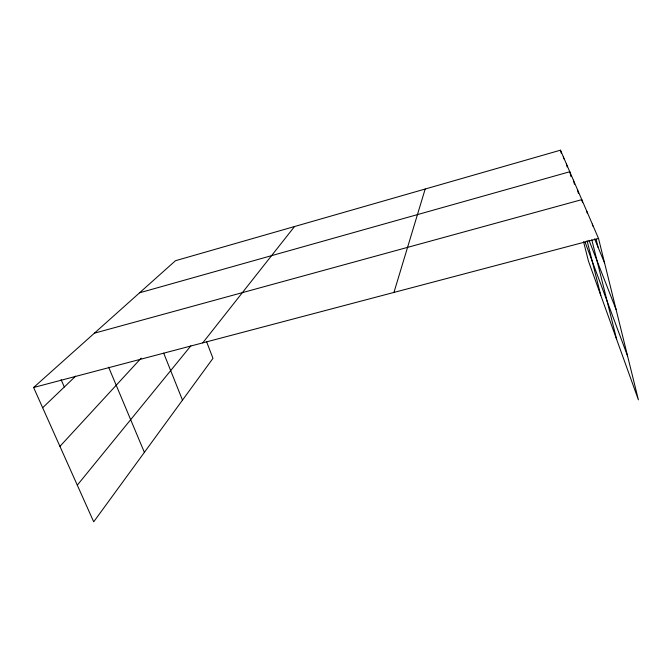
<?xml version="1.0" encoding="UTF-8"?>
<svg xmlns="http://www.w3.org/2000/svg" width="672" height="672" viewBox="0 0 672 672"><rect width="100%" height="100%" fill="white"/><g stroke="black" fill="none" stroke-linecap="round" stroke-linejoin="round"><path stroke-width="1.01" d="M393.952 292.429L425.174 189.025M202.734 342.88L294.538 226.531M77.297 485.15L190.848 345.862M59.942 446.368L141.162 358.151M42.655 407.736L75.642 376.152M206.69 341.989L212.974 358.336L93.702 521.816L33.6 387.5L175.476 260.711L560.482 150.184L598.517 238.451L638.4 399.84L588.428 261.03L583.556 241.71M139.583 292.79L569.772 171.746L570.998 176.627M94.366 333.194L581.792 199.643L582.54 202.642M33.6 387.5L598.517 238.451M61.085 379.621L64.31 387.005M108.637 367.206L144.379 452.357M594.586 238.871L604.556 262.903M163.699 353.144L182.482 400.134M589.016 240.316L616.064 309.464M584.993 241.928L627.564 356M560.482 150.184L561.212 153.107M573.418 180.214L574.442 184.279M587.059 240.635L600.802 295.403M566.42 163.976L567.168 166.942M563.338 156.811L563.842 158.827M586.774 211.201L587.269 213.209M591.797 239.77L616.644 339.41M577.408 189.479L578.416 193.502M592.318 224.07L592.813 226.086M596.064 239.198L598.072 247.262"/></g></svg>
